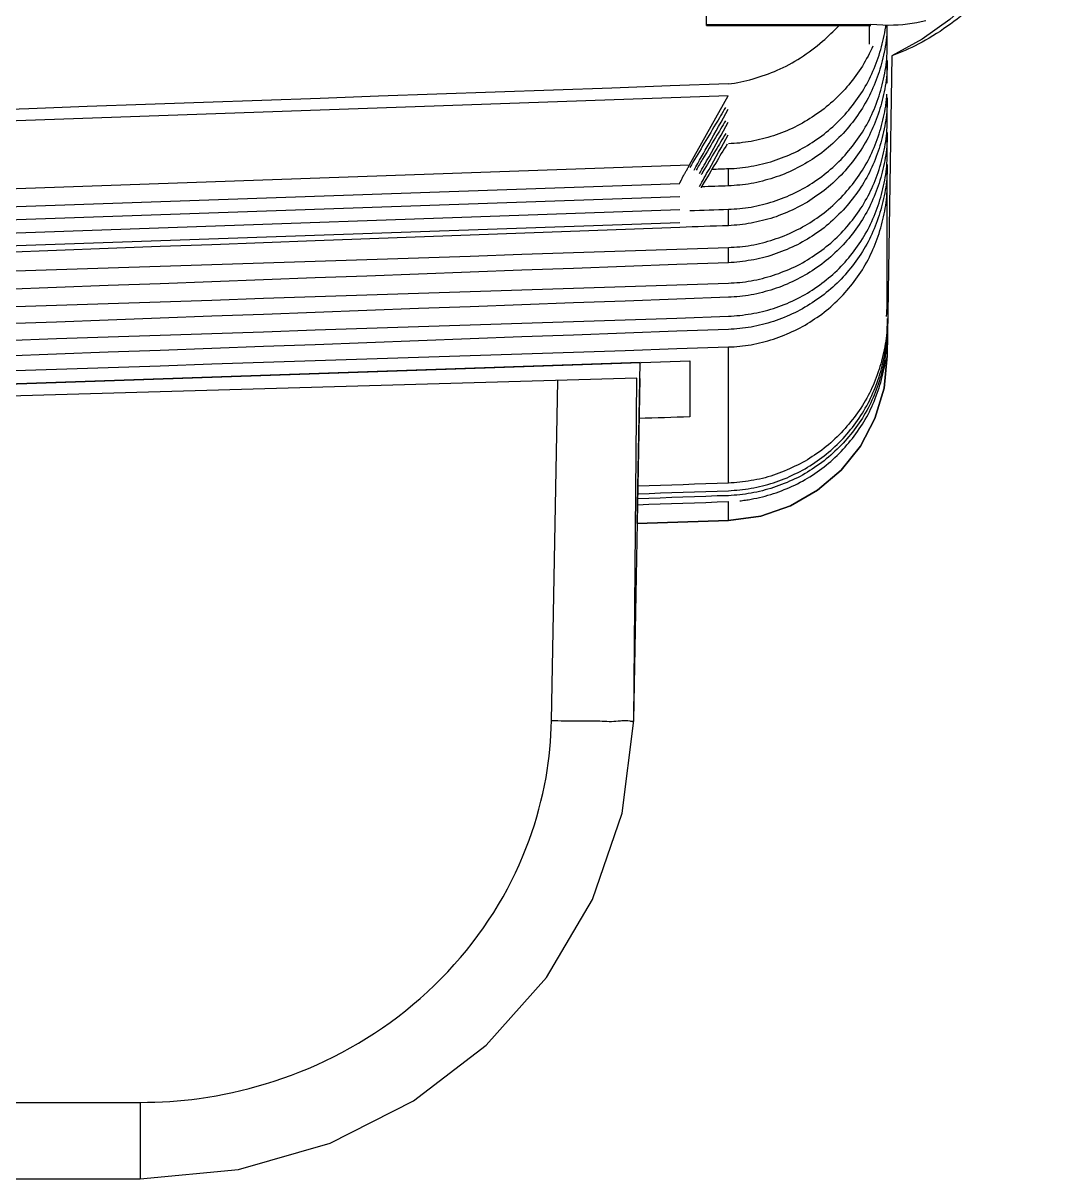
# Model space of a CAD drawing. Header units: metres. Extents: x 0 to 2830, y 0 to 842.
# Drawn here: x 1689.57 to 1703.74, y 406.64 to 422.56 of the extents above; entities that cross this region are included whole.
import ezdxf

# ---------------------------------------------------------------- set-up
doc = ezdxf.new("R2010")
doc.units = ezdxf.units.M
doc.layers.add('SCHEMATICS', color=7, linetype='Continuous')

msp = doc.modelspace()

# ---------------------------------------------------------------- linework, layer by layer
at = {"layer": 'SCHEMATICS', "color": 7}
for p, q in [((1698.978, 422.532), (1698.978, 431.409)), ((1698.978, 422.545), (1701.244, 422.545)), ((1698.978, 422.532), (1701.244, 422.532)), ((1701.219, 422.532), (1701.219, 422.275)), ((1701.491, 422.532), (1701.244, 422.545)), ((1701.471, 422.263), (1701.471, 422.532)), ((1701.531, 422.112), (1701.471, 417.978)), ((1701.471, 421.738), (1701.471, 422.048)), ((1699.28, 421.56), (1680.005, 420.886)), ((1698.747, 420.612), (1699.28, 421.56)), ((1701.471, 421.246), (1701.471, 421.535)), ((1701.471, 420.789), (1701.471, 421.058)), ((1680.52, 419.972), (1698.747, 420.612)), ((1699.282, 420.319), (1699.282, 420.56)), ((1701.471, 418.558), (1701.471, 420.617)), ((1680.649, 419.73), (1698.613, 420.355)), ((1698.613, 420.357), (1698.613, 420.357)), ((1680.649, 419.546), (1698.613, 420.176)), ((1680.649, 419.367), (1698.613, 419.995)), ((1699.282, 419.771), (1699.282, 419.999)), ((1680.649, 419.191), (1698.613, 419.817)), ((1699.282, 419.261), (1699.282, 419.471)), ((1699.282, 416.224), (1699.282, 418.101)), ((1701.471, 418.238), (1701.471, 417.978)), ((1680.008, 417.265), (1698.748, 417.91)), ((1698.064, 417.886), (1680.396, 417.278)), ((1698.025, 415.666), (1698.064, 417.886)), ((1698.748, 417.91), (1698.748, 417.137)), ((1698.021, 417.669), (1680.438, 417.171)), ((1696.844, 412.953), (1696.931, 417.632)), ((1697.977, 412.953), (1698.021, 417.669)), ((1697.977, 412.953), (1698.065, 417.667)), ((1699.282, 415.709), (1699.282, 415.971)), ((1699.282, 415.709), (1698.025, 415.666)), ((1698.025, 415.666), (1699.282, 415.709)), ((1687.277, 407.69), (1691.177, 407.69)), ((1691.177, 407.69), (1691.177, 406.636)), ((1687.277, 406.636), (1691.177, 406.636)), ((1687.277, 406.636), (1691.177, 406.636))]:
    msp.add_line(p, q, dxfattribs=at)
for points in [[(1703.738, 425.3), (1703.63, 424.706), (1703.467, 424.177), (1703.252, 423.707), (1702.989, 423.293), (1702.682, 422.93), (1702.334, 422.615), (1701.949, 422.344), (1701.531, 422.112)], [(1702.654, 422.808), (1702.611, 422.769), (1702.568, 422.73), (1702.524, 422.692), (1702.48, 422.656), (1702.434, 422.62), (1702.388, 422.585), (1702.341, 422.551), (1702.293, 422.517)], [(1702.001, 422.594), (1701.939, 422.58), (1701.876, 422.567), (1701.813, 422.556), (1701.749, 422.548), (1701.685, 422.541), (1701.62, 422.536), (1701.556, 422.533), (1701.491, 422.532)], [(1700.579, 422.313), (1700.608, 422.338), (1700.637, 422.364), (1700.665, 422.391), (1700.693, 422.418), (1700.721, 422.445), (1700.748, 422.473), (1700.775, 422.5), (1700.801, 422.528)], [(1701.381, 422.199), (1701.392, 422.237), (1701.402, 422.276), (1701.411, 422.314), (1701.42, 422.353), (1701.429, 422.392), (1701.436, 422.431), (1701.443, 422.471), (1701.449, 422.511)], [(1701.449, 422.511), (1701.449, 422.513), (1701.449, 422.516), (1701.449, 422.518), (1701.45, 422.521), (1701.45, 422.524), (1701.45, 422.527), (1701.451, 422.529), (1701.451, 422.532)], [(1701.465, 422.439), (1701.464, 422.419), (1701.462, 422.399), (1701.461, 422.379), (1701.459, 422.36), (1701.456, 422.34), (1701.454, 422.321), (1701.452, 422.302), (1701.449, 422.282)], [(1702.293, 422.517), (1702.245, 422.483), (1702.197, 422.45), (1702.148, 422.418), (1702.099, 422.387), (1702.049, 422.357), (1701.999, 422.328), (1701.949, 422.3), (1701.898, 422.272)], [(1700.276, 422.086), (1700.316, 422.112), (1700.355, 422.139), (1700.394, 422.166), (1700.432, 422.194), (1700.469, 422.223), (1700.506, 422.252), (1700.543, 422.282), (1700.579, 422.313)], [(1701.273, 422.248), (1701.257, 422.212), (1701.24, 422.177), (1701.222, 422.142), (1701.205, 422.108), (1701.186, 422.074), (1701.167, 422.04), (1701.147, 422.006), (1701.127, 421.972)], [(1701.449, 422.282), (1701.443, 422.242), (1701.436, 422.202), (1701.429, 422.162), (1701.42, 422.123), (1701.411, 422.084), (1701.402, 422.045), (1701.392, 422.006), (1701.381, 421.968)], [(1701.449, 421.951), (1701.454, 421.99), (1701.458, 422.028), (1701.462, 422.067), (1701.465, 422.107), (1701.468, 422.146), (1701.469, 422.185), (1701.471, 422.224), (1701.471, 422.263)], [(1701.898, 422.272), (1701.853, 422.25), (1701.807, 422.228), (1701.761, 422.207), (1701.716, 422.186), (1701.67, 422.166), (1701.624, 422.147), (1701.577, 422.129), (1701.531, 422.112)], [(1699.955, 421.914), (1699.996, 421.932), (1700.037, 421.952), (1700.077, 421.972), (1700.118, 421.993), (1700.158, 422.015), (1700.198, 422.038), (1700.237, 422.061), (1700.276, 422.086)], [(1701.273, 421.901), (1701.289, 421.937), (1701.304, 421.973), (1701.319, 422.01), (1701.333, 422.047), (1701.346, 422.085), (1701.359, 422.122), (1701.37, 422.161), (1701.381, 422.199)], [(1701.127, 421.972), (1701.106, 421.939), (1701.084, 421.905), (1701.061, 421.873), (1701.038, 421.84), (1701.015, 421.808), (1700.991, 421.777), (1700.966, 421.746), (1700.941, 421.715)], [(1701.381, 421.968), (1701.37, 421.93), (1701.359, 421.893), (1701.346, 421.856), (1701.333, 421.819), (1701.319, 421.782), (1701.304, 421.745), (1701.289, 421.709), (1701.273, 421.672)], [(1701.381, 421.638), (1701.392, 421.676), (1701.402, 421.715), (1701.411, 421.754), (1701.42, 421.793), (1701.429, 421.833), (1701.436, 421.873), (1701.443, 421.912), (1701.449, 421.951)], [(1701.471, 422.048), (1701.471, 422.01), (1701.469, 421.971), (1701.468, 421.932), (1701.465, 421.892), (1701.462, 421.853), (1701.458, 421.814), (1701.454, 421.775), (1701.449, 421.736)], [(1699.282, 421.727), (1699.325, 421.732), (1699.367, 421.738), (1699.41, 421.745), (1699.452, 421.753), (1699.495, 421.762), (1699.537, 421.772), (1699.579, 421.783), (1699.621, 421.795)], [(1699.621, 421.795), (1699.664, 421.808), (1699.706, 421.821), (1699.749, 421.835), (1699.791, 421.85), (1699.832, 421.865), (1699.874, 421.881), (1699.915, 421.897), (1699.955, 421.914)], [(1701.127, 421.621), (1701.147, 421.655), (1701.167, 421.689), (1701.187, 421.723), (1701.206, 421.758), (1701.224, 421.794), (1701.241, 421.829), (1701.258, 421.865), (1701.273, 421.901)], [(1699.282, 421.727), (1698.479, 421.698), (1697.676, 421.669), (1696.873, 421.64), (1696.07, 421.612), (1695.266, 421.583), (1694.463, 421.555), (1693.659, 421.526), (1692.855, 421.498)], [(1700.941, 421.715), (1700.915, 421.685), (1700.888, 421.655), (1700.861, 421.626), (1700.833, 421.596), (1700.805, 421.568), (1700.777, 421.539), (1700.748, 421.511), (1700.719, 421.484)], [(1700.941, 421.365), (1700.966, 421.396), (1700.991, 421.428), (1701.015, 421.459), (1701.038, 421.491), (1701.061, 421.523), (1701.084, 421.555), (1701.106, 421.588), (1701.127, 421.621)], [(1701.273, 421.672), (1701.258, 421.636), (1701.241, 421.6), (1701.224, 421.564), (1701.206, 421.529), (1701.187, 421.495), (1701.168, 421.46), (1701.148, 421.426), (1701.127, 421.393)], [(1701.273, 421.339), (1701.289, 421.375), (1701.304, 421.411), (1701.319, 421.448), (1701.333, 421.486), (1701.346, 421.523), (1701.359, 421.561), (1701.37, 421.6), (1701.381, 421.638)], [(1701.449, 421.736), (1701.443, 421.696), (1701.436, 421.656), (1701.429, 421.617), (1701.42, 421.578), (1701.411, 421.539), (1701.402, 421.501), (1701.392, 421.462), (1701.381, 421.424)], [(1692.855, 421.498), (1692.052, 421.469), (1691.25, 421.44), (1690.447, 421.412), (1689.644, 421.383), (1688.84, 421.354), (1688.037, 421.325), (1687.234, 421.296), (1686.43, 421.267)], [(1700.719, 421.484), (1700.69, 421.458), (1700.66, 421.433), (1700.63, 421.408), (1700.599, 421.384), (1700.567, 421.359), (1700.535, 421.335), (1700.502, 421.312), (1700.469, 421.289)], [(1701.449, 421.421), (1701.452, 421.442), (1701.454, 421.462), (1701.456, 421.482), (1701.459, 421.502), (1701.461, 421.522), (1701.462, 421.541), (1701.464, 421.562), (1701.465, 421.582)], [(1701.471, 421.535), (1701.471, 421.496), (1701.469, 421.457), (1701.468, 421.418), (1701.465, 421.379), (1701.462, 421.34), (1701.458, 421.301), (1701.454, 421.263), (1701.449, 421.224)], [(1699.015, 420.903), (1699.048, 420.962), (1699.081, 421.022), (1699.114, 421.081), (1699.147, 421.14), (1699.18, 421.198), (1699.213, 421.257), (1699.247, 421.317), (1699.28, 421.376)], [(1699.242, 421.402), (1699.225, 421.373), (1699.208, 421.344), (1699.191, 421.314), (1699.174, 421.285), (1699.157, 421.256), (1699.139, 421.227), (1699.122, 421.198), (1699.105, 421.169)], [(1700.469, 421.289), (1700.436, 421.268), (1700.403, 421.247), (1700.37, 421.227), (1700.335, 421.206), (1700.301, 421.186), (1700.266, 421.167), (1700.231, 421.147), (1700.195, 421.129)], [(1700.719, 421.136), (1700.748, 421.163), (1700.777, 421.19), (1700.805, 421.218), (1700.833, 421.247), (1700.861, 421.276), (1700.888, 421.305), (1700.915, 421.335), (1700.941, 421.365)], [(1701.127, 421.393), (1701.106, 421.359), (1701.084, 421.325), (1701.061, 421.292), (1701.038, 421.26), (1701.015, 421.228), (1700.991, 421.196), (1700.966, 421.165), (1700.941, 421.135)], [(1701.127, 421.062), (1701.148, 421.095), (1701.168, 421.128), (1701.187, 421.162), (1701.206, 421.197), (1701.224, 421.232), (1701.241, 421.268), (1701.258, 421.303), (1701.273, 421.339)], [(1701.381, 421.424), (1701.37, 421.386), (1701.359, 421.348), (1701.346, 421.31), (1701.333, 421.272), (1701.319, 421.235), (1701.304, 421.198), (1701.289, 421.162), (1701.273, 421.126)], [(1701.381, 421.113), (1701.392, 421.151), (1701.402, 421.189), (1701.411, 421.227), (1701.42, 421.266), (1701.429, 421.305), (1701.436, 421.343), (1701.443, 421.382), (1701.449, 421.421)], [(1699.105, 421.169), (1699.083, 421.132), (1699.06, 421.094), (1699.038, 421.057), (1699.016, 421.02), (1698.993, 420.982), (1698.971, 420.945), (1698.949, 420.908), (1698.927, 420.871)], [(1699.015, 420.722), (1699.048, 420.781), (1699.081, 420.84), (1699.114, 420.899), (1699.147, 420.959), (1699.18, 421.019), (1699.213, 421.078), (1699.247, 421.138), (1699.28, 421.198)], [(1699.242, 421.217), (1699.225, 421.189), (1699.209, 421.161), (1699.192, 421.133), (1699.174, 421.104), (1699.157, 421.075), (1699.14, 421.046), (1699.122, 421.017), (1699.105, 420.988)], [(1700.195, 421.129), (1700.16, 421.112), (1700.124, 421.096), (1700.088, 421.081), (1700.052, 421.065), (1700.015, 421.051), (1699.978, 421.037), (1699.94, 421.024), (1699.902, 421.012)], [(1700.469, 420.94), (1700.502, 420.963), (1700.535, 420.986), (1700.567, 421.01), (1700.599, 421.034), (1700.63, 421.059), (1700.66, 421.084), (1700.69, 421.11), (1700.719, 421.136)], [(1700.941, 421.135), (1700.915, 421.104), (1700.888, 421.074), (1700.861, 421.044), (1700.833, 421.015), (1700.805, 420.987), (1700.777, 420.958), (1700.748, 420.931), (1700.719, 420.903)], [(1701.273, 421.126), (1701.258, 421.091), (1701.241, 421.055), (1701.224, 421.02), (1701.206, 420.984), (1701.187, 420.95), (1701.168, 420.915), (1701.148, 420.881), (1701.127, 420.848)], [(1701.449, 421.224), (1701.443, 421.185), (1701.436, 421.146), (1701.429, 421.106), (1701.42, 421.067), (1701.411, 421.028), (1701.402, 420.989), (1701.392, 420.95), (1701.381, 420.912)], [(1701.449, 420.931), (1701.454, 420.97), (1701.458, 421.009), (1701.462, 421.049), (1701.465, 421.088), (1701.468, 421.128), (1701.469, 421.167), (1701.471, 421.207), (1701.471, 421.246)], [(1699.105, 420.988), (1699.083, 420.951), (1699.06, 420.913), (1699.038, 420.876), (1699.016, 420.838), (1698.993, 420.801), (1698.971, 420.764), (1698.949, 420.726), (1698.927, 420.688)], [(1699.015, 420.546), (1699.048, 420.605), (1699.081, 420.664), (1699.114, 420.724), (1699.147, 420.783), (1699.18, 420.843), (1699.213, 420.903), (1699.247, 420.963), (1699.28, 421.022)], [(1699.244, 421.042), (1699.227, 421.013), (1699.209, 420.984), (1699.192, 420.955), (1699.175, 420.925), (1699.157, 420.896), (1699.14, 420.867), (1699.122, 420.837), (1699.105, 420.808)], [(1699.902, 421.012), (1699.864, 421), (1699.826, 420.988), (1699.788, 420.978), (1699.75, 420.968), (1699.711, 420.958), (1699.673, 420.949), (1699.634, 420.941), (1699.595, 420.933)], [(1700.941, 420.807), (1700.966, 420.837), (1700.991, 420.868), (1701.015, 420.899), (1701.038, 420.93), (1701.061, 420.963), (1701.084, 420.995), (1701.106, 421.028), (1701.127, 421.062)], [(1701.273, 420.812), (1701.289, 420.849), (1701.304, 420.887), (1701.319, 420.924), (1701.333, 420.961), (1701.346, 420.998), (1701.359, 421.036), (1701.37, 421.074), (1701.381, 421.113)], [(1701.471, 421.058), (1701.471, 421.019), (1701.469, 420.979), (1701.468, 420.94), (1701.465, 420.901), (1701.462, 420.862), (1701.458, 420.823), (1701.454, 420.784), (1701.449, 420.746)], [(1698.927, 420.871), (1698.905, 420.833), (1698.882, 420.796), (1698.86, 420.758), (1698.838, 420.721), (1698.815, 420.683), (1698.793, 420.646), (1698.771, 420.609), (1698.748, 420.572)], [(1698.81, 420.539), (1698.835, 420.584), (1698.86, 420.629), (1698.885, 420.675), (1698.911, 420.72), (1698.937, 420.766), (1698.963, 420.812), (1698.989, 420.857), (1699.015, 420.903)], [(1699.105, 420.808), (1699.083, 420.77), (1699.06, 420.733), (1699.038, 420.696), (1699.016, 420.659), (1698.993, 420.621), (1698.971, 420.584), (1698.949, 420.547), (1698.927, 420.509)], [(1699.263, 420.896), (1699.244, 420.864), (1699.224, 420.832), (1699.204, 420.799), (1699.184, 420.766), (1699.165, 420.733), (1699.145, 420.699), (1699.125, 420.665), (1699.105, 420.631)], [(1699.595, 420.933), (1699.556, 420.927), (1699.517, 420.921), (1699.478, 420.916), (1699.439, 420.911), (1699.4, 420.908), (1699.361, 420.905), (1699.321, 420.903), (1699.282, 420.902)], [(1700.197, 420.782), (1700.233, 420.801), (1700.268, 420.82), (1700.303, 420.838), (1700.337, 420.858), (1700.371, 420.877), (1700.404, 420.898), (1700.437, 420.919), (1700.469, 420.94)], [(1700.719, 420.903), (1700.69, 420.877), (1700.66, 420.852), (1700.63, 420.827), (1700.599, 420.802), (1700.567, 420.778), (1700.535, 420.754), (1700.502, 420.73), (1700.469, 420.707)], [(1700.719, 420.575), (1700.748, 420.602), (1700.777, 420.63), (1700.805, 420.658), (1700.833, 420.686), (1700.861, 420.715), (1700.888, 420.745), (1700.915, 420.776), (1700.941, 420.807)], [(1701.127, 420.848), (1701.106, 420.814), (1701.084, 420.781), (1701.061, 420.748), (1701.038, 420.715), (1701.015, 420.683), (1700.991, 420.652), (1700.966, 420.621), (1700.941, 420.59)], [(1701.127, 420.536), (1701.148, 420.569), (1701.168, 420.603), (1701.187, 420.637), (1701.206, 420.671), (1701.224, 420.706), (1701.241, 420.741), (1701.258, 420.776), (1701.273, 420.812)], [(1701.381, 420.912), (1701.37, 420.874), (1701.359, 420.837), (1701.346, 420.799), (1701.333, 420.761), (1701.319, 420.724), (1701.304, 420.686), (1701.289, 420.649), (1701.273, 420.612)], [(1701.381, 420.622), (1701.392, 420.66), (1701.402, 420.698), (1701.411, 420.736), (1701.42, 420.774), (1701.429, 420.813), (1701.436, 420.852), (1701.443, 420.891), (1701.449, 420.931)], [(1698.927, 420.688), (1698.916, 420.67), (1698.904, 420.651), (1698.893, 420.633), (1698.882, 420.614), (1698.871, 420.596), (1698.86, 420.577), (1698.85, 420.558), (1698.839, 420.539)], [(1698.884, 420.493), (1698.901, 420.521), (1698.917, 420.55), (1698.934, 420.578), (1698.95, 420.607), (1698.966, 420.635), (1698.982, 420.664), (1698.999, 420.693), (1699.015, 420.722)], [(1699.595, 420.59), (1699.634, 420.597), (1699.673, 420.605), (1699.712, 420.613), (1699.75, 420.623), (1699.788, 420.633), (1699.827, 420.643), (1699.864, 420.654), (1699.902, 420.666)], [(1699.902, 420.666), (1699.94, 420.679), (1699.978, 420.692), (1700.015, 420.706), (1700.052, 420.72), (1700.089, 420.734), (1700.125, 420.749), (1700.161, 420.765), (1700.197, 420.782)], [(1700.469, 420.707), (1700.436, 420.686), (1700.403, 420.665), (1700.37, 420.645), (1700.335, 420.625), (1700.301, 420.605), (1700.266, 420.586), (1700.231, 420.567), (1700.195, 420.549)], [(1701.449, 420.746), (1701.443, 420.707), (1701.436, 420.667), (1701.429, 420.628), (1701.42, 420.589), (1701.411, 420.55), (1701.402, 420.511), (1701.392, 420.472), (1701.381, 420.434)], [(1701.449, 420.477), (1701.454, 420.515), (1701.458, 420.554), (1701.462, 420.593), (1701.465, 420.632), (1701.468, 420.671), (1701.469, 420.71), (1701.471, 420.75), (1701.471, 420.789)], [(1698.66, 420.457), (1698.666, 420.467), (1698.671, 420.476), (1698.676, 420.485), (1698.681, 420.493), (1698.686, 420.502), (1698.691, 420.51), (1698.696, 420.518), (1698.701, 420.526)], [(1698.701, 420.526), (1698.707, 420.537), (1698.713, 420.547), (1698.718, 420.558), (1698.724, 420.569), (1698.73, 420.579), (1698.735, 420.59), (1698.741, 420.601), (1698.747, 420.612)], [(1698.883, 420.314), (1698.9, 420.343), (1698.916, 420.372), (1698.933, 420.401), (1698.949, 420.431), (1698.966, 420.46), (1698.982, 420.489), (1698.999, 420.518), (1699.015, 420.546)], [(1698.927, 420.509), (1698.925, 420.505), (1698.922, 420.501), (1698.92, 420.496), (1698.918, 420.492), (1698.915, 420.488), (1698.913, 420.484), (1698.91, 420.48), (1698.908, 420.477)], [(1699.105, 420.631), (1699.083, 420.595), (1699.06, 420.558), (1699.038, 420.521), (1699.016, 420.483), (1698.993, 420.446), (1698.971, 420.409), (1698.949, 420.371), (1698.927, 420.333)], [(1699.057, 420.549), (1699.085, 420.551), (1699.113, 420.552), (1699.141, 420.553), (1699.169, 420.555), (1699.197, 420.556), (1699.226, 420.557), (1699.254, 420.558), (1699.282, 420.56)], [(1699.282, 420.56), (1699.321, 420.561), (1699.361, 420.562), (1699.4, 420.565), (1699.439, 420.568), (1699.478, 420.573), (1699.517, 420.578), (1699.556, 420.584), (1699.595, 420.59)], [(1700.195, 420.549), (1700.16, 420.532), (1700.124, 420.515), (1700.088, 420.499), (1700.052, 420.484), (1700.015, 420.47), (1699.978, 420.456), (1699.94, 420.443), (1699.902, 420.431)], [(1700.469, 420.382), (1700.502, 420.405), (1700.535, 420.428), (1700.567, 420.451), (1700.599, 420.475), (1700.63, 420.499), (1700.66, 420.524), (1700.69, 420.549), (1700.719, 420.575)], [(1700.941, 420.59), (1700.915, 420.559), (1700.888, 420.528), (1700.861, 420.498), (1700.833, 420.469), (1700.805, 420.44), (1700.777, 420.412), (1700.748, 420.384), (1700.719, 420.357)], [(1700.941, 420.281), (1700.966, 420.311), (1700.991, 420.341), (1701.015, 420.373), (1701.038, 420.405), (1701.061, 420.437), (1701.084, 420.47), (1701.106, 420.503), (1701.127, 420.536)], [(1701.273, 420.612), (1701.258, 420.576), (1701.241, 420.541), (1701.224, 420.506), (1701.206, 420.471), (1701.187, 420.437), (1701.168, 420.403), (1701.148, 420.369), (1701.127, 420.335)], [(1701.273, 420.322), (1701.289, 420.359), (1701.304, 420.396), (1701.319, 420.433), (1701.333, 420.47), (1701.346, 420.507), (1701.359, 420.545), (1701.37, 420.583), (1701.381, 420.622)], [(1701.471, 420.617), (1701.471, 420.578), (1701.469, 420.538), (1701.468, 420.498), (1701.465, 420.459), (1701.462, 420.419), (1701.458, 420.38), (1701.454, 420.341), (1701.449, 420.302)], [(1698.613, 420.357), (1698.613, 420.357), (1698.612, 420.358), (1698.613, 420.359), (1698.613, 420.361), (1698.614, 420.363), (1698.615, 420.366), (1698.617, 420.369), (1698.618, 420.371)], [(1698.618, 420.371), (1698.621, 420.376), (1698.623, 420.381), (1698.625, 420.385), (1698.627, 420.389), (1698.629, 420.393), (1698.631, 420.397), (1698.633, 420.401), (1698.635, 420.405)], [(1698.635, 420.405), (1698.638, 420.411), (1698.641, 420.418), (1698.644, 420.425), (1698.647, 420.432), (1698.65, 420.439), (1698.654, 420.445), (1698.657, 420.451), (1698.66, 420.457)], [(1698.927, 420.333), (1698.924, 420.329), (1698.921, 420.325), (1698.918, 420.32), (1698.915, 420.316), (1698.912, 420.311), (1698.909, 420.306), (1698.907, 420.3), (1698.905, 420.295)], [(1699.595, 420.351), (1699.556, 420.345), (1699.517, 420.34), (1699.478, 420.336), (1699.439, 420.332), (1699.4, 420.328), (1699.361, 420.325), (1699.321, 420.322), (1699.282, 420.319)], [(1699.902, 420.431), (1699.864, 420.419), (1699.826, 420.407), (1699.788, 420.397), (1699.75, 420.386), (1699.711, 420.376), (1699.673, 420.367), (1699.634, 420.359), (1699.595, 420.351)], [(1700.197, 420.224), (1700.233, 420.241), (1700.268, 420.259), (1700.303, 420.278), (1700.337, 420.298), (1700.371, 420.318), (1700.404, 420.338), (1700.437, 420.36), (1700.469, 420.382)], [(1700.719, 420.357), (1700.69, 420.331), (1700.66, 420.306), (1700.63, 420.281), (1700.599, 420.256), (1700.567, 420.232), (1700.535, 420.209), (1700.502, 420.186), (1700.469, 420.164)], [(1701.127, 420.335), (1701.106, 420.301), (1701.084, 420.268), (1701.061, 420.236), (1701.038, 420.203), (1701.015, 420.172), (1700.991, 420.14), (1700.966, 420.109), (1700.941, 420.078)], [(1701.381, 420.434), (1701.37, 420.396), (1701.359, 420.358), (1701.346, 420.321), (1701.333, 420.283), (1701.319, 420.246), (1701.304, 420.209), (1701.289, 420.172), (1701.273, 420.135)], [(1701.381, 420.165), (1701.392, 420.203), (1701.402, 420.242), (1701.411, 420.281), (1701.42, 420.32), (1701.429, 420.359), (1701.436, 420.398), (1701.443, 420.437), (1701.449, 420.477)], [(1701.449, 420.052), (1701.454, 420.091), (1701.458, 420.13), (1701.462, 420.169), (1701.465, 420.209), (1701.468, 420.248), (1701.469, 420.287), (1701.471, 420.326), (1701.471, 420.365)], [(1699.282, 420.319), (1699.236, 420.318), (1699.189, 420.316), (1699.143, 420.315), (1699.096, 420.313), (1699.05, 420.311), (1699.003, 420.31), (1698.957, 420.308), (1698.91, 420.307)], [(1699.902, 420.105), (1699.94, 420.118), (1699.978, 420.132), (1700.015, 420.146), (1700.052, 420.16), (1700.089, 420.175), (1700.125, 420.191), (1700.161, 420.207), (1700.197, 420.224)], [(1700.719, 420.05), (1700.748, 420.077), (1700.777, 420.105), (1700.805, 420.133), (1700.833, 420.161), (1700.861, 420.191), (1700.888, 420.22), (1700.915, 420.25), (1700.941, 420.281)], [(1701.127, 420.043), (1701.148, 420.077), (1701.168, 420.112), (1701.187, 420.146), (1701.206, 420.181), (1701.224, 420.216), (1701.241, 420.251), (1701.258, 420.286), (1701.273, 420.322)], [(1701.449, 420.302), (1701.443, 420.263), (1701.436, 420.224), (1701.429, 420.185), (1701.42, 420.146), (1701.411, 420.107), (1701.402, 420.068), (1701.392, 420.03), (1701.381, 419.992)], [(1699.282, 419.999), (1699.321, 420), (1699.361, 420.002), (1699.4, 420.004), (1699.439, 420.008), (1699.478, 420.012), (1699.517, 420.017), (1699.556, 420.022), (1699.595, 420.029)], [(1699.595, 420.029), (1699.634, 420.036), (1699.673, 420.044), (1699.712, 420.053), (1699.75, 420.062), (1699.788, 420.072), (1699.827, 420.083), (1699.864, 420.094), (1699.902, 420.105)], [(1700.469, 420.164), (1700.436, 420.141), (1700.403, 420.119), (1700.37, 420.098), (1700.335, 420.078), (1700.301, 420.058), (1700.266, 420.04), (1700.231, 420.021), (1700.195, 420.004)], [(1700.469, 419.855), (1700.502, 419.877), (1700.535, 419.901), (1700.567, 419.924), (1700.599, 419.948), (1700.63, 419.973), (1700.66, 419.998), (1700.69, 420.024), (1700.719, 420.05)], [(1700.941, 420.078), (1700.915, 420.047), (1700.888, 420.017), (1700.861, 419.987), (1700.833, 419.958), (1700.805, 419.929), (1700.777, 419.901), (1700.748, 419.874), (1700.719, 419.848)], [(1700.941, 419.789), (1700.966, 419.819), (1700.991, 419.85), (1701.015, 419.882), (1701.038, 419.914), (1701.061, 419.946), (1701.084, 419.978), (1701.106, 420.011), (1701.127, 420.043)], [(1701.273, 420.135), (1701.258, 420.099), (1701.241, 420.063), (1701.224, 420.028), (1701.206, 419.993), (1701.187, 419.959), (1701.168, 419.924), (1701.148, 419.891), (1701.127, 419.857)], [(1701.273, 419.867), (1701.289, 419.902), (1701.304, 419.939), (1701.319, 419.976), (1701.333, 420.013), (1701.346, 420.051), (1701.359, 420.089), (1701.37, 420.127), (1701.381, 420.165)], [(1701.381, 419.743), (1701.392, 419.781), (1701.402, 419.819), (1701.411, 419.858), (1701.42, 419.896), (1701.429, 419.934), (1701.436, 419.973), (1701.443, 420.012), (1701.449, 420.052)], [(1698.75, 419.98), (1698.816, 419.982), (1698.883, 419.984), (1698.949, 419.986), (1699.016, 419.988), (1699.082, 419.991), (1699.149, 419.994), (1699.215, 419.996), (1699.282, 419.999)], [(1699.902, 419.883), (1699.864, 419.872), (1699.826, 419.861), (1699.788, 419.851), (1699.75, 419.842), (1699.711, 419.833), (1699.673, 419.824), (1699.634, 419.815), (1699.595, 419.807)], [(1700.195, 420.004), (1700.16, 419.987), (1700.124, 419.97), (1700.088, 419.954), (1700.052, 419.939), (1700.015, 419.924), (1699.978, 419.91), (1699.94, 419.896), (1699.902, 419.883)], [(1700.197, 419.7), (1700.233, 419.717), (1700.268, 419.735), (1700.303, 419.754), (1700.337, 419.773), (1700.371, 419.793), (1700.404, 419.813), (1700.437, 419.834), (1700.469, 419.855)], [(1701.127, 419.857), (1701.106, 419.823), (1701.084, 419.789), (1701.061, 419.757), (1701.038, 419.724), (1701.015, 419.692), (1700.991, 419.66), (1700.966, 419.629), (1700.941, 419.597)], [(1701.127, 419.589), (1701.148, 419.622), (1701.168, 419.656), (1701.187, 419.69), (1701.206, 419.725), (1701.224, 419.76), (1701.241, 419.795), (1701.258, 419.831), (1701.273, 419.867)], [(1701.381, 419.992), (1701.37, 419.954), (1701.359, 419.916), (1701.346, 419.878), (1701.333, 419.84), (1701.319, 419.803), (1701.304, 419.766), (1701.289, 419.729), (1701.273, 419.693)], [(1698.614, 419.748), (1697.986, 419.725), (1697.357, 419.702), (1696.729, 419.678), (1696.101, 419.655), (1695.472, 419.632), (1694.844, 419.608), (1694.216, 419.585), (1693.588, 419.562)], [(1699.282, 419.771), (1699.199, 419.769), (1699.116, 419.766), (1699.032, 419.764), (1698.949, 419.761), (1698.866, 419.758), (1698.782, 419.755), (1698.698, 419.751), (1698.614, 419.748)], [(1699.595, 419.807), (1699.556, 419.801), (1699.517, 419.795), (1699.478, 419.789), (1699.439, 419.784), (1699.4, 419.78), (1699.361, 419.777), (1699.321, 419.773), (1699.282, 419.771)], [(1699.902, 419.581), (1699.94, 419.593), (1699.978, 419.605), (1700.015, 419.619), (1700.052, 419.633), (1700.089, 419.649), (1700.125, 419.665), (1700.161, 419.682), (1700.197, 419.7)], [(1700.719, 419.848), (1700.69, 419.821), (1700.66, 419.794), (1700.63, 419.768), (1700.599, 419.743), (1700.567, 419.719), (1700.535, 419.695), (1700.502, 419.672), (1700.469, 419.65)], [(1700.722, 419.559), (1700.75, 419.586), (1700.778, 419.613), (1700.806, 419.641), (1700.834, 419.67), (1700.861, 419.699), (1700.888, 419.728), (1700.915, 419.758), (1700.941, 419.789)], [(1701.273, 419.693), (1701.258, 419.656), (1701.241, 419.62), (1701.224, 419.585), (1701.206, 419.55), (1701.187, 419.516), (1701.168, 419.482), (1701.148, 419.448), (1701.127, 419.415)], [(1701.273, 419.443), (1701.289, 419.479), (1701.304, 419.516), (1701.319, 419.553), (1701.333, 419.59), (1701.346, 419.628), (1701.359, 419.666), (1701.37, 419.704), (1701.381, 419.743)], [(1693.588, 419.562), (1692.876, 419.536), (1692.163, 419.509), (1691.451, 419.483), (1690.739, 419.456), (1690.027, 419.43), (1689.315, 419.403), (1688.603, 419.376), (1687.891, 419.349)], [(1699.595, 419.503), (1699.634, 419.51), (1699.673, 419.518), (1699.712, 419.526), (1699.75, 419.536), (1699.788, 419.546), (1699.827, 419.557), (1699.864, 419.568), (1699.902, 419.581)], [(1700.469, 419.65), (1700.436, 419.628), (1700.403, 419.607), (1700.37, 419.587), (1700.336, 419.567), (1700.301, 419.547), (1700.267, 419.528), (1700.232, 419.51), (1700.197, 419.492)], [(1700.469, 419.366), (1700.502, 419.388), (1700.535, 419.41), (1700.567, 419.434), (1700.599, 419.458), (1700.63, 419.483), (1700.661, 419.508), (1700.692, 419.533), (1700.722, 419.559)], [(1700.941, 419.597), (1700.915, 419.568), (1700.888, 419.538), (1700.861, 419.509), (1700.834, 419.48), (1700.806, 419.452), (1700.778, 419.424), (1700.75, 419.396), (1700.722, 419.369)], [(1700.941, 419.331), (1700.966, 419.363), (1700.991, 419.394), (1701.015, 419.426), (1701.038, 419.457), (1701.061, 419.49), (1701.084, 419.522), (1701.106, 419.555), (1701.127, 419.589)], [(1693.588, 419.285), (1694.299, 419.308), (1695.011, 419.331), (1695.722, 419.354), (1696.434, 419.378), (1697.146, 419.401), (1697.858, 419.425), (1698.57, 419.448), (1699.282, 419.471)], [(1699.282, 419.471), (1699.321, 419.474), (1699.361, 419.476), (1699.4, 419.479), (1699.439, 419.482), (1699.478, 419.486), (1699.517, 419.491), (1699.556, 419.496), (1699.595, 419.503)], [(1699.902, 419.373), (1699.864, 419.361), (1699.826, 419.349), (1699.788, 419.338), (1699.75, 419.328), (1699.711, 419.319), (1699.673, 419.31), (1699.634, 419.303), (1699.595, 419.297)], [(1700.197, 419.492), (1700.161, 419.476), (1700.125, 419.46), (1700.089, 419.444), (1700.052, 419.429), (1700.015, 419.415), (1699.978, 419.4), (1699.94, 419.387), (1699.902, 419.373)], [(1701.127, 419.415), (1701.106, 419.381), (1701.084, 419.348), (1701.061, 419.315), (1701.038, 419.282), (1701.015, 419.25), (1700.991, 419.219), (1700.966, 419.188), (1700.941, 419.157)], [(1701.127, 419.165), (1701.148, 419.199), (1701.168, 419.234), (1701.187, 419.268), (1701.206, 419.303), (1701.224, 419.338), (1701.241, 419.373), (1701.258, 419.408), (1701.273, 419.443)], [(1687.891, 419.097), (1688.603, 419.12), (1689.315, 419.144), (1690.027, 419.167), (1690.739, 419.19), (1691.451, 419.214), (1692.163, 419.237), (1692.876, 419.261), (1693.588, 419.285)], [(1699.282, 419.261), (1698.57, 419.235), (1697.858, 419.209), (1697.146, 419.183), (1696.434, 419.157), (1695.722, 419.13), (1695.011, 419.104), (1694.299, 419.078), (1693.588, 419.052)], [(1699.595, 419.297), (1699.556, 419.29), (1699.517, 419.284), (1699.478, 419.278), (1699.439, 419.273), (1699.4, 419.269), (1699.361, 419.266), (1699.321, 419.263), (1699.282, 419.261)], [(1700.197, 419.207), (1700.233, 419.225), (1700.268, 419.243), (1700.303, 419.262), (1700.337, 419.282), (1700.371, 419.302), (1700.404, 419.323), (1700.437, 419.344), (1700.469, 419.366)], [(1700.722, 419.369), (1700.692, 419.343), (1700.661, 419.317), (1700.63, 419.292), (1700.599, 419.267), (1700.567, 419.243), (1700.535, 419.219), (1700.502, 419.195), (1700.469, 419.171)], [(1700.722, 419.101), (1700.75, 419.128), (1700.778, 419.155), (1700.806, 419.183), (1700.834, 419.212), (1700.861, 419.241), (1700.888, 419.27), (1700.915, 419.301), (1700.941, 419.331)], [(1699.595, 419.011), (1699.634, 419.019), (1699.673, 419.027), (1699.712, 419.036), (1699.75, 419.046), (1699.788, 419.056), (1699.827, 419.067), (1699.864, 419.078), (1699.902, 419.09)], [(1699.902, 419.09), (1699.94, 419.102), (1699.978, 419.115), (1700.015, 419.129), (1700.052, 419.143), (1700.089, 419.158), (1700.125, 419.174), (1700.161, 419.19), (1700.197, 419.207)], [(1700.469, 419.171), (1700.436, 419.15), (1700.403, 419.129), (1700.37, 419.109), (1700.336, 419.089), (1700.301, 419.07), (1700.267, 419.052), (1700.232, 419.034), (1700.197, 419.018)], [(1700.469, 418.907), (1700.502, 418.93), (1700.535, 418.954), (1700.567, 418.978), (1700.599, 419.002), (1700.63, 419.027), (1700.661, 419.051), (1700.692, 419.076), (1700.722, 419.101)], [(1700.941, 419.157), (1700.915, 419.126), (1700.888, 419.096), (1700.861, 419.066), (1700.834, 419.037), (1700.806, 419.009), (1700.778, 418.981), (1700.75, 418.953), (1700.722, 418.926)], [(1700.941, 418.91), (1700.966, 418.94), (1700.991, 418.971), (1701.015, 419.003), (1701.038, 419.035), (1701.061, 419.067), (1701.084, 419.1), (1701.106, 419.132), (1701.127, 419.165)], [(1693.588, 419.052), (1692.876, 419.025), (1692.163, 418.999), (1691.451, 418.972), (1690.739, 418.946), (1690.027, 418.919), (1689.315, 418.893), (1688.603, 418.866), (1687.891, 418.84)], [(1693.588, 418.794), (1694.299, 418.818), (1695.011, 418.841), (1695.722, 418.865), (1696.434, 418.888), (1697.146, 418.912), (1697.858, 418.935), (1698.57, 418.958), (1699.282, 418.981)], [(1699.282, 418.981), (1699.321, 418.982), (1699.361, 418.984), (1699.4, 418.987), (1699.439, 418.991), (1699.478, 418.995), (1699.517, 419), (1699.556, 419.005), (1699.595, 419.011)], [(1699.902, 418.897), (1699.864, 418.885), (1699.826, 418.873), (1699.788, 418.863), (1699.75, 418.852), (1699.711, 418.843), (1699.673, 418.834), (1699.634, 418.825), (1699.595, 418.818)], [(1700.197, 419.018), (1700.161, 419), (1700.125, 418.982), (1700.089, 418.966), (1700.052, 418.95), (1700.015, 418.936), (1699.978, 418.922), (1699.94, 418.909), (1699.902, 418.897)], [(1700.197, 418.751), (1700.233, 418.768), (1700.268, 418.785), (1700.303, 418.804), (1700.337, 418.823), (1700.371, 418.844), (1700.404, 418.864), (1700.437, 418.885), (1700.469, 418.907)], [(1700.722, 418.926), (1700.692, 418.9), (1700.661, 418.875), (1700.63, 418.85), (1700.599, 418.825), (1700.567, 418.801), (1700.535, 418.777), (1700.502, 418.754), (1700.469, 418.731)], [(1700.722, 418.68), (1700.75, 418.707), (1700.778, 418.734), (1700.806, 418.762), (1700.834, 418.791), (1700.861, 418.82), (1700.888, 418.85), (1700.915, 418.88), (1700.941, 418.91)], [(1687.891, 418.605), (1688.603, 418.629), (1689.315, 418.653), (1690.027, 418.677), (1690.739, 418.7), (1691.451, 418.724), (1692.163, 418.747), (1692.876, 418.771), (1693.588, 418.794)], [(1699.282, 418.786), (1698.57, 418.759), (1697.858, 418.733), (1697.146, 418.707), (1696.434, 418.681), (1695.722, 418.655), (1695.011, 418.629), (1694.299, 418.603), (1693.588, 418.576)], [(1699.595, 418.818), (1699.556, 418.811), (1699.517, 418.805), (1699.478, 418.8), (1699.439, 418.796), (1699.4, 418.792), (1699.361, 418.79), (1699.321, 418.787), (1699.282, 418.786)], [(1699.902, 418.632), (1699.94, 418.644), (1699.978, 418.657), (1700.015, 418.671), (1700.052, 418.685), (1700.089, 418.7), (1700.125, 418.716), (1700.161, 418.733), (1700.197, 418.751)], [(1701.468, 418.639), (1701.468, 418.654), (1701.469, 418.669), (1701.469, 418.684), (1701.47, 418.699), (1701.47, 418.714), (1701.471, 418.729), (1701.471, 418.744), (1701.471, 418.759)], [(1693.588, 418.576), (1692.876, 418.55), (1692.163, 418.523), (1691.451, 418.497), (1690.739, 418.47), (1690.027, 418.444), (1689.315, 418.417), (1688.603, 418.391), (1687.891, 418.366)], [(1699.595, 418.558), (1699.634, 418.565), (1699.673, 418.573), (1699.712, 418.581), (1699.75, 418.589), (1699.788, 418.599), (1699.827, 418.609), (1699.864, 418.62), (1699.902, 418.632)], [(1700.469, 418.731), (1700.436, 418.71), (1700.403, 418.688), (1700.37, 418.668), (1700.336, 418.648), (1700.301, 418.628), (1700.267, 418.609), (1700.232, 418.591), (1700.197, 418.573)], [(1700.469, 418.487), (1700.502, 418.508), (1700.535, 418.53), (1700.567, 418.554), (1700.599, 418.578), (1700.63, 418.603), (1700.661, 418.628), (1700.692, 418.654), (1700.722, 418.68)], [(1701.46, 418.521), (1701.461, 418.536), (1701.462, 418.551), (1701.463, 418.566), (1701.464, 418.581), (1701.465, 418.596), (1701.466, 418.61), (1701.467, 418.625), (1701.468, 418.639)], [(1693.588, 418.335), (1694.299, 418.359), (1695.011, 418.382), (1695.722, 418.406), (1696.434, 418.429), (1697.146, 418.452), (1697.858, 418.476), (1698.57, 418.499), (1699.282, 418.523)], [(1699.282, 418.523), (1699.321, 418.525), (1699.361, 418.528), (1699.4, 418.532), (1699.439, 418.536), (1699.478, 418.54), (1699.517, 418.546), (1699.556, 418.552), (1699.595, 418.558)], [(1699.902, 418.453), (1699.864, 418.441), (1699.827, 418.429), (1699.788, 418.419), (1699.75, 418.409), (1699.712, 418.399), (1699.673, 418.39), (1699.634, 418.382), (1699.595, 418.374)], [(1700.197, 418.573), (1700.161, 418.556), (1700.125, 418.54), (1700.089, 418.524), (1700.052, 418.508), (1700.015, 418.494), (1699.978, 418.48), (1699.94, 418.466), (1699.902, 418.453)], [(1700.197, 418.328), (1700.233, 418.346), (1700.268, 418.364), (1700.303, 418.383), (1700.337, 418.403), (1700.371, 418.423), (1700.404, 418.444), (1700.437, 418.465), (1700.469, 418.487)], [(1701.471, 418.495), (1701.471, 418.456), (1701.469, 418.416), (1701.468, 418.377), (1701.465, 418.338), (1701.462, 418.299), (1701.458, 418.26), (1701.454, 418.221), (1701.449, 418.182)], [(1687.891, 418.145), (1688.603, 418.168), (1689.315, 418.191), (1690.027, 418.215), (1690.739, 418.239), (1691.451, 418.262), (1692.163, 418.286), (1692.876, 418.311), (1693.588, 418.335)], [(1699.282, 418.342), (1698.57, 418.316), (1697.858, 418.291), (1697.146, 418.265), (1696.434, 418.239), (1695.722, 418.213), (1695.011, 418.186), (1694.299, 418.159), (1693.588, 418.132)], [(1699.595, 418.374), (1699.556, 418.368), (1699.517, 418.363), (1699.478, 418.358), (1699.439, 418.354), (1699.4, 418.35), (1699.361, 418.347), (1699.321, 418.344), (1699.282, 418.342)], [(1699.902, 418.207), (1699.94, 418.221), (1699.978, 418.235), (1700.015, 418.25), (1700.052, 418.265), (1700.089, 418.28), (1700.125, 418.296), (1700.161, 418.312), (1700.197, 418.328)], [(1701.449, 418.074), (1701.454, 418.114), (1701.458, 418.153), (1701.462, 418.192), (1701.465, 418.232), (1701.468, 418.271), (1701.469, 418.31), (1701.471, 418.349), (1701.471, 418.387)], [(1701.471, 418.323), (1701.471, 418.284), (1701.469, 418.244), (1701.468, 418.205), (1701.465, 418.166), (1701.462, 418.127), (1701.458, 418.088), (1701.454, 418.049), (1701.449, 418.011)], [(1693.588, 418.132), (1692.876, 418.106), (1692.163, 418.08), (1691.451, 418.053), (1690.739, 418.027), (1690.027, 418.001), (1689.315, 417.974), (1688.603, 417.948), (1687.891, 417.921)], [(1693.588, 417.913), (1694.299, 417.936), (1695.011, 417.959), (1695.722, 417.983), (1696.434, 418.007), (1697.146, 418.031), (1697.858, 418.054), (1698.57, 418.078), (1699.282, 418.101)], [(1699.282, 418.101), (1699.321, 418.102), (1699.361, 418.104), (1699.4, 418.107), (1699.439, 418.111), (1699.478, 418.115), (1699.517, 418.12), (1699.556, 418.126), (1699.595, 418.132)], [(1699.595, 418.132), (1699.634, 418.14), (1699.673, 418.148), (1699.712, 418.157), (1699.75, 418.166), (1699.788, 418.176), (1699.827, 418.186), (1699.864, 418.197), (1699.902, 418.207)], [(1701.449, 418.182), (1701.443, 418.142), (1701.436, 418.102), (1701.429, 418.062), (1701.42, 418.023), (1701.411, 417.984), (1701.402, 417.946), (1701.392, 417.907), (1701.381, 417.87)], [(1701.471, 417.978), (1701.427, 417.531), (1701.301, 417.114), (1701.1, 416.735), (1700.834, 416.402), (1700.511, 416.125), (1700.139, 415.911), (1699.727, 415.769), (1699.282, 415.709)], [(1699.282, 415.709), (1699.727, 415.769), (1700.139, 415.911), (1700.511, 416.125), (1700.834, 416.402), (1701.1, 416.735), (1701.301, 417.114), (1701.427, 417.531), (1701.471, 417.978)], [(1701.381, 417.763), (1701.392, 417.801), (1701.402, 417.84), (1701.411, 417.878), (1701.42, 417.917), (1701.429, 417.956), (1701.436, 417.996), (1701.443, 418.035), (1701.449, 418.074)], [(1701.449, 418.011), (1701.443, 417.972), (1701.436, 417.933), (1701.429, 417.894), (1701.42, 417.854), (1701.411, 417.815), (1701.402, 417.777), (1701.392, 417.738), (1701.381, 417.7)], [(1687.891, 417.722), (1688.603, 417.746), (1689.315, 417.77), (1690.027, 417.794), (1690.739, 417.818), (1691.451, 417.842), (1692.163, 417.866), (1692.876, 417.89), (1693.588, 417.913)], [(1701.381, 417.87), (1701.37, 417.832), (1701.359, 417.794), (1701.346, 417.756), (1701.333, 417.718), (1701.319, 417.681), (1701.305, 417.644), (1701.29, 417.607), (1701.274, 417.571)], [(1701.381, 417.613), (1701.392, 417.651), (1701.402, 417.689), (1701.411, 417.728), (1701.42, 417.766), (1701.429, 417.805), (1701.436, 417.844), (1701.443, 417.882), (1701.449, 417.921)], [(1701.273, 417.467), (1701.289, 417.503), (1701.304, 417.539), (1701.319, 417.576), (1701.333, 417.613), (1701.346, 417.65), (1701.359, 417.688), (1701.37, 417.726), (1701.381, 417.763)], [(1701.381, 417.7), (1701.37, 417.661), (1701.359, 417.623), (1701.346, 417.585), (1701.333, 417.547), (1701.319, 417.51), (1701.305, 417.474), (1701.29, 417.437), (1701.274, 417.402)], [(1701.274, 417.571), (1701.258, 417.535), (1701.242, 417.5), (1701.224, 417.465), (1701.206, 417.43), (1701.187, 417.395), (1701.168, 417.36), (1701.148, 417.326), (1701.127, 417.292)], [(1701.127, 417.187), (1701.148, 417.221), (1701.168, 417.255), (1701.187, 417.289), (1701.206, 417.324), (1701.224, 417.359), (1701.241, 417.395), (1701.258, 417.431), (1701.273, 417.467)], [(1701.273, 417.313), (1701.289, 417.351), (1701.304, 417.388), (1701.319, 417.425), (1701.333, 417.462), (1701.346, 417.499), (1701.359, 417.537), (1701.37, 417.575), (1701.381, 417.613)], [(1701.274, 417.402), (1701.258, 417.365), (1701.242, 417.329), (1701.224, 417.294), (1701.206, 417.258), (1701.187, 417.223), (1701.168, 417.189), (1701.148, 417.155), (1701.127, 417.121)], [(1701.127, 417.037), (1701.148, 417.07), (1701.168, 417.103), (1701.187, 417.137), (1701.206, 417.172), (1701.224, 417.207), (1701.241, 417.242), (1701.258, 417.277), (1701.273, 417.313)], [(1701.127, 417.292), (1701.106, 417.259), (1701.084, 417.227), (1701.061, 417.194), (1701.038, 417.162), (1701.015, 417.13), (1700.991, 417.099), (1700.966, 417.068), (1700.941, 417.037)], [(1700.941, 416.929), (1700.966, 416.961), (1700.991, 416.992), (1701.015, 417.024), (1701.038, 417.056), (1701.061, 417.088), (1701.084, 417.121), (1701.106, 417.154), (1701.127, 417.187)], [(1698.748, 417.137), (1698.661, 417.135), (1698.574, 417.132), (1698.487, 417.129), (1698.4, 417.126), (1698.313, 417.123), (1698.225, 417.12), (1698.137, 417.117), (1698.049, 417.114)], [(1700.941, 417.037), (1700.915, 417.007), (1700.888, 416.977), (1700.861, 416.948), (1700.834, 416.919), (1700.806, 416.89), (1700.778, 416.862), (1700.75, 416.834), (1700.722, 416.806)], [(1701.127, 417.121), (1701.106, 417.088), (1701.084, 417.056), (1701.061, 417.023), (1701.038, 416.991), (1701.015, 416.959), (1700.991, 416.928), (1700.966, 416.896), (1700.941, 416.865)], [(1700.941, 416.781), (1700.966, 416.811), (1700.991, 416.841), (1701.015, 416.873), (1701.038, 416.905), (1701.061, 416.937), (1701.084, 416.97), (1701.106, 417.003), (1701.127, 417.037)], [(1700.722, 416.699), (1700.75, 416.727), (1700.778, 416.755), (1700.806, 416.783), (1700.834, 416.812), (1700.861, 416.84), (1700.888, 416.87), (1700.915, 416.899), (1700.941, 416.929)], [(1700.941, 416.865), (1700.915, 416.835), (1700.888, 416.805), (1700.861, 416.776), (1700.834, 416.747), (1700.806, 416.718), (1700.778, 416.69), (1700.75, 416.663), (1700.722, 416.636)], [(1700.722, 416.806), (1700.692, 416.779), (1700.661, 416.754), (1700.63, 416.728), (1700.599, 416.704), (1700.567, 416.68), (1700.535, 416.657), (1700.502, 416.634), (1700.469, 416.611)], [(1700.471, 416.507), (1700.504, 416.529), (1700.536, 416.552), (1700.568, 416.576), (1700.599, 416.6), (1700.63, 416.624), (1700.661, 416.649), (1700.692, 416.674), (1700.722, 416.699)], [(1700.722, 416.551), (1700.75, 416.578), (1700.778, 416.606), (1700.806, 416.634), (1700.834, 416.662), (1700.861, 416.691), (1700.888, 416.72), (1700.915, 416.75), (1700.941, 416.781)], [(1700.469, 416.611), (1700.437, 416.589), (1700.404, 416.567), (1700.371, 416.547), (1700.337, 416.527), (1700.303, 416.508), (1700.268, 416.49), (1700.233, 416.472), (1700.197, 416.456)], [(1700.197, 416.35), (1700.233, 416.367), (1700.268, 416.385), (1700.303, 416.403), (1700.337, 416.422), (1700.371, 416.442), (1700.405, 416.463), (1700.438, 416.485), (1700.471, 416.507)], [(1700.722, 416.636), (1700.692, 416.61), (1700.661, 416.584), (1700.63, 416.558), (1700.599, 416.533), (1700.567, 416.509), (1700.535, 416.485), (1700.502, 416.461), (1700.469, 416.439)], [(1700.471, 416.356), (1700.504, 416.378), (1700.536, 416.401), (1700.568, 416.424), (1700.599, 416.448), (1700.63, 416.473), (1700.661, 416.498), (1700.692, 416.524), (1700.722, 416.551)], [(1700.197, 416.456), (1700.161, 416.439), (1700.125, 416.422), (1700.089, 416.405), (1700.052, 416.39), (1700.015, 416.374), (1699.978, 416.36), (1699.94, 416.346), (1699.902, 416.332)], [(1699.902, 416.23), (1699.94, 416.242), (1699.978, 416.255), (1700.015, 416.269), (1700.052, 416.283), (1700.089, 416.299), (1700.125, 416.315), (1700.161, 416.332), (1700.197, 416.35)], [(1700.469, 416.439), (1700.437, 416.417), (1700.404, 416.396), (1700.371, 416.375), (1700.337, 416.355), (1700.303, 416.336), (1700.268, 416.317), (1700.233, 416.299), (1700.197, 416.282)], [(1700.197, 416.198), (1700.233, 416.216), (1700.268, 416.235), (1700.303, 416.253), (1700.337, 416.273), (1700.371, 416.292), (1700.405, 416.313), (1700.438, 416.334), (1700.471, 416.356)], [(1699.282, 416.224), (1699.126, 416.218), (1698.97, 416.213), (1698.814, 416.208), (1698.658, 416.202), (1698.502, 416.197), (1698.346, 416.192), (1698.19, 416.187), (1698.034, 416.181)], [(1699.595, 416.258), (1699.556, 416.251), (1699.517, 416.245), (1699.478, 416.24), (1699.439, 416.235), (1699.4, 416.231), (1699.361, 416.228), (1699.321, 416.226), (1699.282, 416.224)], [(1699.902, 416.332), (1699.864, 416.32), (1699.827, 416.309), (1699.788, 416.299), (1699.75, 416.289), (1699.712, 416.28), (1699.673, 416.272), (1699.634, 416.265), (1699.595, 416.258)], [(1699.595, 416.153), (1699.634, 416.16), (1699.673, 416.168), (1699.712, 416.177), (1699.75, 416.186), (1699.788, 416.196), (1699.827, 416.207), (1699.864, 416.218), (1699.902, 416.23)], [(1700.197, 416.282), (1700.161, 416.266), (1700.125, 416.25), (1700.089, 416.234), (1700.052, 416.219), (1700.015, 416.204), (1699.978, 416.19), (1699.94, 416.176), (1699.902, 416.164)], [(1699.902, 416.08), (1699.94, 416.092), (1699.978, 416.106), (1700.015, 416.12), (1700.052, 416.134), (1700.089, 416.149), (1700.125, 416.165), (1700.161, 416.181), (1700.197, 416.198)], [(1698.031, 416.078), (1698.188, 416.083), (1698.345, 416.088), (1698.501, 416.093), (1698.657, 416.098), (1698.813, 416.103), (1698.97, 416.109), (1699.126, 416.114), (1699.282, 416.12)], [(1699.282, 416.051), (1699.126, 416.047), (1698.969, 416.042), (1698.813, 416.037), (1698.656, 416.031), (1698.5, 416.025), (1698.343, 416.019), (1698.187, 416.013), (1698.031, 416.007)], [(1699.282, 416.12), (1699.321, 416.122), (1699.361, 416.125), (1699.4, 416.129), (1699.439, 416.132), (1699.478, 416.137), (1699.517, 416.141), (1699.556, 416.147), (1699.595, 416.153)], [(1699.595, 416.086), (1699.556, 416.079), (1699.517, 416.074), (1699.478, 416.069), (1699.439, 416.064), (1699.4, 416.06), (1699.361, 416.056), (1699.321, 416.054), (1699.282, 416.051)], [(1699.902, 416.164), (1699.864, 416.152), (1699.827, 416.141), (1699.788, 416.13), (1699.75, 416.119), (1699.712, 416.11), (1699.673, 416.101), (1699.634, 416.093), (1699.595, 416.086)], [(1699.595, 416.003), (1699.634, 416.01), (1699.673, 416.018), (1699.712, 416.027), (1699.75, 416.035), (1699.788, 416.045), (1699.827, 416.056), (1699.864, 416.067), (1699.902, 416.08)], [(1698.029, 415.927), (1698.186, 415.932), (1698.343, 415.937), (1698.499, 415.943), (1698.656, 415.948), (1698.813, 415.953), (1698.969, 415.959), (1699.126, 415.965), (1699.282, 415.971)], [(1699.438, 415.98), (1699.458, 415.982), (1699.477, 415.985), (1699.496, 415.987), (1699.516, 415.99), (1699.535, 415.992), (1699.555, 415.996), (1699.575, 415.999), (1699.595, 416.003)], [(1691.177, 406.636), (1692.531, 406.763), (1693.795, 407.13), (1694.941, 407.71), (1695.944, 408.479), (1696.775, 409.413), (1697.409, 410.486), (1697.818, 411.675), (1697.977, 412.953)], [(1691.177, 406.636), (1692.531, 406.763), (1693.795, 407.13), (1694.941, 407.71), (1695.944, 408.479), (1696.775, 409.413), (1697.409, 410.486), (1697.818, 411.675), (1697.977, 412.953)], [(1696.769, 412.167), (1696.785, 412.265), (1696.799, 412.363), (1696.811, 412.461), (1696.822, 412.559), (1696.83, 412.657), (1696.837, 412.756), (1696.841, 412.854), (1696.844, 412.953)], [(1696.844, 412.953), (1696.888, 412.952), (1696.932, 412.951), (1696.976, 412.95), (1697.02, 412.949), (1697.064, 412.949), (1697.108, 412.948), (1697.151, 412.948), (1697.194, 412.948)], [(1697.194, 412.948), (1697.233, 412.948), (1697.272, 412.948), (1697.311, 412.948), (1697.351, 412.948), (1697.39, 412.948), (1697.43, 412.947), (1697.47, 412.947), (1697.511, 412.946)], [(1697.511, 412.946), (1697.544, 412.944), (1697.576, 412.943), (1697.609, 412.942), (1697.641, 412.941), (1697.673, 412.941), (1697.703, 412.942), (1697.733, 412.944), (1697.761, 412.946)], [(1697.761, 412.946), (1697.779, 412.947), (1697.796, 412.949), (1697.814, 412.951), (1697.832, 412.953), (1697.851, 412.953), (1697.872, 412.953), (1697.896, 412.952), (1697.922, 412.948)], [(1697.922, 412.948), (1697.932, 412.945), (1697.941, 412.943), (1697.95, 412.942), (1697.959, 412.941), (1697.966, 412.942), (1697.972, 412.944), (1697.976, 412.947), (1697.977, 412.953)], [(1696.535, 411.304), (1696.573, 411.41), (1696.608, 411.516), (1696.641, 411.624), (1696.671, 411.731), (1696.699, 411.84), (1696.725, 411.948), (1696.748, 412.058), (1696.769, 412.167)], [(1696.115, 410.417), (1696.177, 410.524), (1696.236, 410.632), (1696.293, 410.742), (1696.347, 410.852), (1696.398, 410.964), (1696.446, 411.076), (1696.492, 411.19), (1696.535, 411.304)], [(1695.504, 409.588), (1695.59, 409.685), (1695.673, 409.784), (1695.753, 409.886), (1695.831, 409.989), (1695.906, 410.094), (1695.978, 410.2), (1696.048, 410.308), (1696.115, 410.417)], [(1694.728, 408.871), (1694.833, 408.953), (1694.936, 409.037), (1695.037, 409.124), (1695.135, 409.213), (1695.231, 409.304), (1695.324, 409.397), (1695.415, 409.491), (1695.504, 409.588)], [(1693.839, 408.318), (1693.956, 408.378), (1694.071, 408.441), (1694.185, 408.506), (1694.297, 408.574), (1694.408, 408.644), (1694.516, 408.718), (1694.623, 408.793), (1694.728, 408.871)], [(1692.902, 407.945), (1693.022, 407.982), (1693.142, 408.022), (1693.261, 408.065), (1693.379, 408.11), (1693.496, 408.158), (1693.611, 408.209), (1693.726, 408.262), (1693.839, 408.318)], [(1691.992, 407.743), (1692.108, 407.761), (1692.223, 407.78), (1692.337, 407.802), (1692.451, 407.827), (1692.565, 407.853), (1692.678, 407.882), (1692.79, 407.912), (1692.902, 407.945)], [(1691.177, 407.69), (1691.279, 407.691), (1691.381, 407.694), (1691.483, 407.698), (1691.585, 407.703), (1691.687, 407.711), (1691.789, 407.72), (1691.891, 407.731), (1691.992, 407.743)]]:
    msp.add_lwpolyline(points, dxfattribs=at)

doc.saveas('drawing.dxf')
